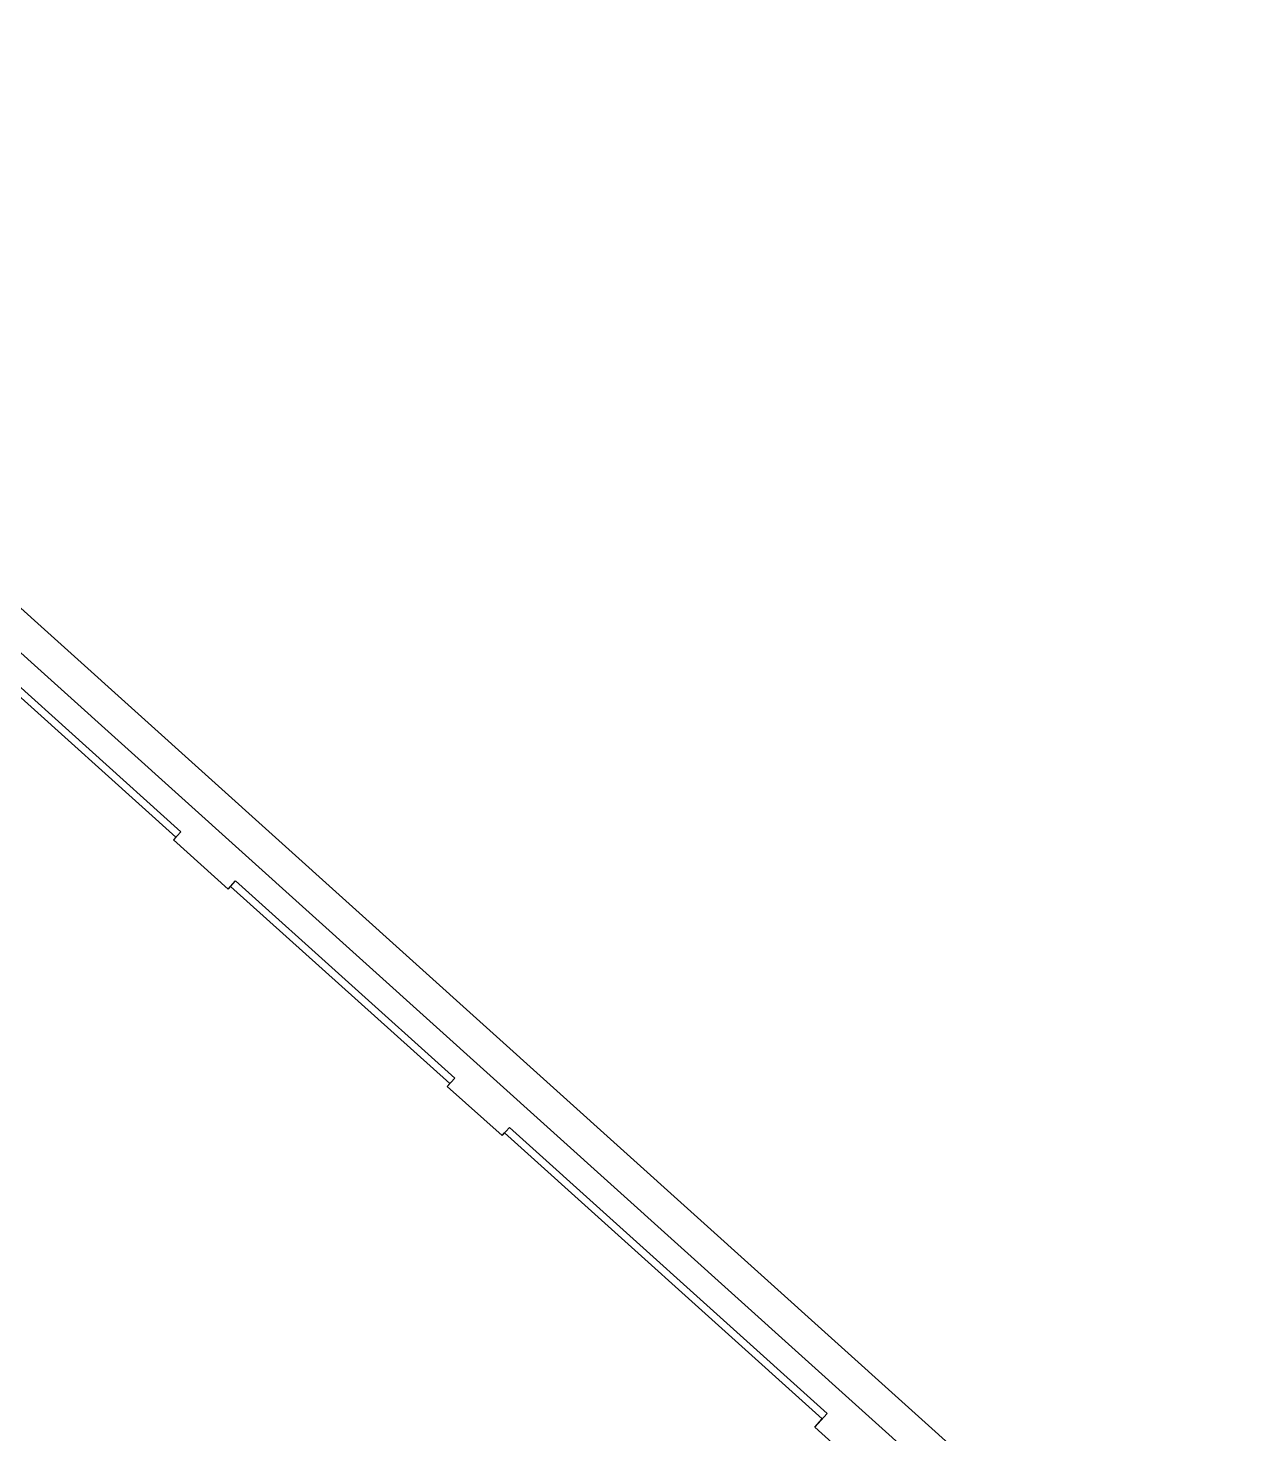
# Model space of a CAD drawing. Header units: millimetres. Extents: x 231380 to 990673, y -319231 to 132826.
# Drawn here: x 349809 to 366388, y -245038 to -225956 of the extents above; entities that cross this region are included whole.
import ezdxf

# ---------------------------------------------------------------- set-up
doc = ezdxf.new("R2010")
doc.units = ezdxf.units.MM
doc.header["$LTSCALE"] = 91
for name, color, linetype in [('00', 7, 'Continuous'), ('XDIM', 7, 'Continuous'), ('XS-기초$0$WALL', 11, 'Continuous'), ('XS-기초$0$기초연단', 3, 'Continuous'), ('XS-지하주차장$0$COL', 2, 'Continuous')]:
    doc.layers.add(name, color=color, linetype=linetype)

# ---------------------------------------------------------------- blocks, each defined once
blk = doc.blocks.new('szdhdbnstyhsr')
at = {"layer": 'XS-지하주차장$0$COL', "color": 1}
for p, q in [((1858, 38397), (-23356, 61100)), ((-12348, 50717), (-15097, 53193)), ((-8632, 47371), (-11605, 50048)), ((-3579, 42821), (-7889, 46702)), ((-3746, 42635), (-3579, 42821)), ((1456, 37951), (-3746, 42635))]:
    blk.add_line(p, q, dxfattribs=at)
for points in [[(-12348, 50717), (-12448, 50605), (-11705, 49936), (-11605, 50048)], [(-8632, 47371), (-8732, 47260), (-7989, 46591), (-7889, 46702)]]:
    blk.add_lwpolyline(points, dxfattribs=at)
blk = doc.blocks.new('zdhadbs')
at = {"layer": 'XS-기초$0$WALL', "color": 5}
for p, q in [((26973, 14527), (1759, 37230)), ((12700, 26773), (9951, 29248)), ((12700, 26773), (12667, 26735)), ((12667, 26735), (13410, 26066)), ((13410, 26066), (13443, 26103)), ((16416, 23427), (13443, 26103)), ((16416, 23427), (16383, 23390)), ((16383, 23390), (17126, 22721)), ((17126, 22721), (17159, 22758)), ((21469, 18877), (17159, 22758)), ((21369, 18765), (21469, 18877)), ((26571, 14081), (21369, 18765))]:
    blk.add_line(p, q, dxfattribs=at)
at = {"layer": 'XS-기초$0$기초연단'}
blk.add_line((27274, 14862), (1848, 37755), dxfattribs=at)

msp = doc.modelspace()

# ---------------------------------------------------------------- block references
at = {"layer": '00'}
msp.add_blockref('zdhadbs', (339114.8, -263710.9), dxfattribs=at)
at = {"layer": 'XDIM'}
msp.add_blockref('szdhdbnstyhsr', (364229.8, -287580.9), dxfattribs=at)

doc.saveas('drawing.dxf')
